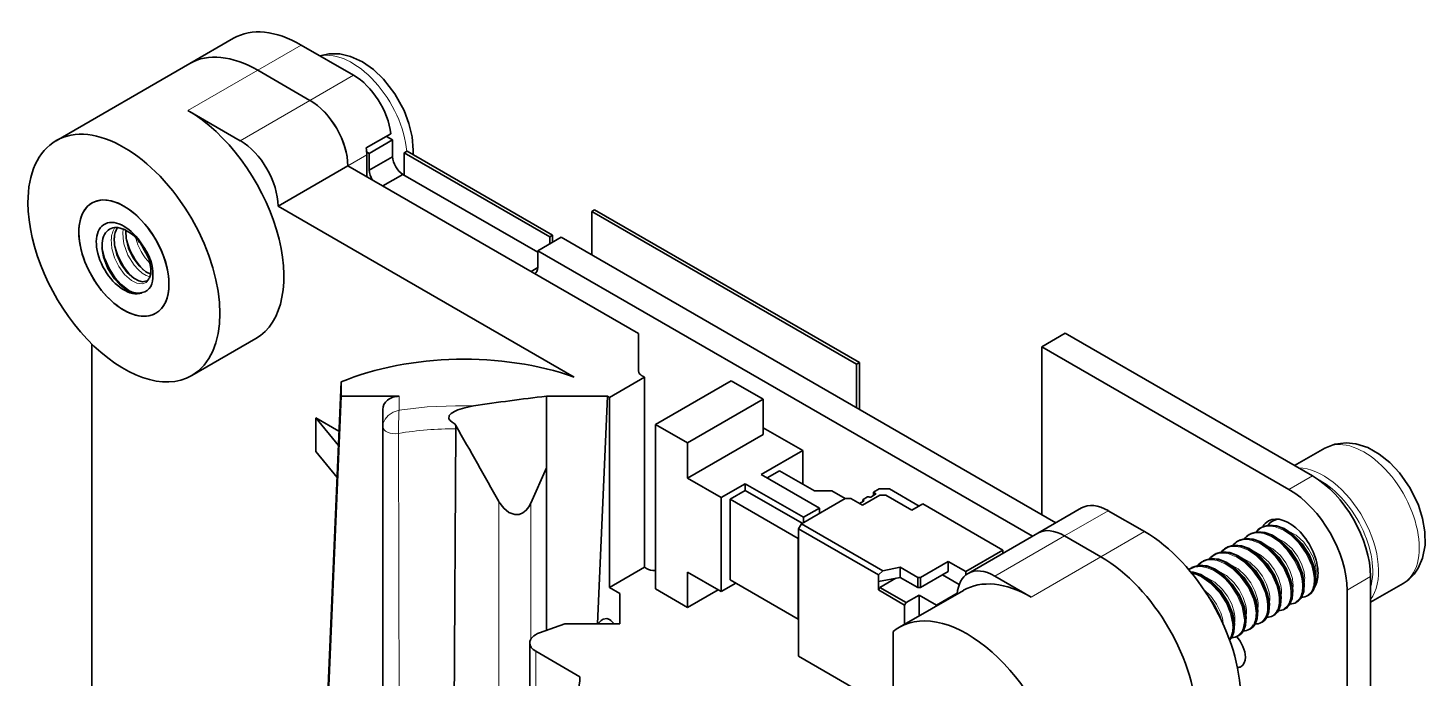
# Model space of a CAD drawing. Extents: x 386 to 1062, y 188 to 634.
# Drawn here: x 666.98 to 700.96, y 612.75 to 628.57 of the extents above; entities that cross this region are included whole.
import ezdxf

# ---------------------------------------------------------------- set-up
doc = ezdxf.new("R2010")
doc.units = 0

msp = doc.modelspace()

# ---------------------------------------------------------------- linework, layer by layer
at = {"color": 7, "lineweight": 35, "ltscale": 0.030619}
for p, q in [((670.919, 627.704), (671.979, 628.317)), ((685.79, 616.507), (686.851, 617.12))]:
    msp.add_line(p, q, dxfattribs=at)
at = {"color": 7, "lineweight": 13, "ltscale": 0.030619}
for p, q in [((672.569, 627.541), (673.629, 628.153)), ((673.841, 626.806), (674.902, 627.418)), ((692.191, 616.212), (693.251, 616.824)), ((693.075, 615.702), (694.135, 616.314))]:
    msp.add_line(p, q, dxfattribs=at)
at = {"color": 7, "lineweight": 35, "ltscale": 0.036742}
for p, q in [((674.902, 627.418), (673.629, 628.153)), ((672.569, 627.541), (673.841, 626.806)), ((673.841, 626.806), (672.569, 627.541))]:
    msp.add_line(p, q, dxfattribs=at)
at = {"color": 7, "lineweight": 35, "ltscale": 0.093897}
msp.add_line((670.919, 627.704), (667.666, 625.826), dxfattribs=at)
at = {"color": 7, "lineweight": 13, "ltscale": 0.04899}
for p, q in [((672.569, 627.541), (670.871, 626.561)), ((693.075, 615.702), (691.378, 614.722))]:
    msp.add_line(p, q, dxfattribs=at)
at = {"color": 7, "lineweight": 13, "ltscale": 0.048989}
msp.add_line((673.841, 626.806), (672.144, 625.826), dxfattribs=at)
at = {"color": 7, "lineweight": 35, "ltscale": 0.036743}
msp.add_line((672.144, 625.826), (670.871, 626.561), dxfattribs=at)
at = {"color": 7, "lineweight": 35, "ltscale": 0.017351}
msp.add_line((675.81, 625.996), (675.209, 625.649), dxfattribs=at)
at = {"color": 7, "lineweight": 35, "ltscale": 0.016432}
for p, q in [((675.85, 625.843), (675.281, 625.514)), ((675.85, 625.435), (675.281, 625.106)), ((691.636, 620.811), (692.205, 621.14))]:
    msp.add_line(p, q, dxfattribs=at)
at = {"color": 7, "lineweight": 35, "ltscale": 0.004398}
msp.add_line((675.85, 625.843), (675.698, 625.931), dxfattribs=at)
at = {"color": 7, "lineweight": 35, "ltscale": 0.010208}
for p, q in [((675.85, 625.843), (675.85, 625.435)), ((675.281, 625.514), (675.281, 625.106))]:
    msp.add_line(p, q, dxfattribs=at)
at = {"color": 7, "lineweight": 13, "ltscale": 0.013268}
msp.add_line((674.761, 625.214), (675.22, 625.479), dxfattribs=at)
at = {"color": 7, "lineweight": 35, "ltscale": 0.00181}
msp.add_line((675.281, 625.514), (675.218, 625.551), dxfattribs=at)
at = {"color": 7, "lineweight": 35, "ltscale": 0.013268}
msp.add_line((675.22, 624.949), (675.22, 625.479), dxfattribs=at)
at = {"color": 7, "lineweight": 35, "ltscale": 0.002042}
for p, q in [((676.204, 625.568), (676.133, 625.527)), ((687.2, 620.428), (687.13, 620.387)), ((687.54, 617.273), (687.54, 617.191))]:
    msp.add_line(p, q, dxfattribs=at)
at = {"color": 7, "lineweight": 35, "ltscale": 0.013544}
msp.add_line((676.133, 625.527), (676.133, 624.986), dxfattribs=at)
at = {"color": 7, "lineweight": 35, "ltscale": 0.102063}
msp.add_line((679.669, 623.486), (676.133, 625.527), dxfattribs=at)
at = {"color": 7, "lineweight": 35, "ltscale": 0.102062}
msp.add_line((676.204, 625.568), (679.739, 623.527), dxfattribs=at)
at = {"color": 7, "lineweight": 35, "ltscale": 0.04899}
for p, q in [((674.761, 625.214), (673.063, 624.234)), ((684.055, 615.142), (684.055, 617.101)), ((691.541, 616.276), (689.844, 615.297)), ((685.709, 614.186), (685.709, 616.146))]:
    msp.add_line(p, q, dxfattribs=at)
at = {"color": 7, "lineweight": 35, "ltscale": 0.204123}
msp.add_line((674.761, 625.214), (681.832, 621.131), dxfattribs=at)
at = {"color": 7, "lineweight": 35, "ltscale": 0.014102}
msp.add_line((676.098, 625.006), (675.609, 624.724), dxfattribs=at)
at = {"color": 7, "lineweight": 35, "ltscale": 0.094816}
msp.add_line((679.382, 623.11), (676.098, 625.006), dxfattribs=at)
at = {"color": 7, "lineweight": 35, "ltscale": 0.207915}
msp.add_line((680.266, 620.076), (673.063, 624.234), dxfattribs=at)
at = {"color": 7, "lineweight": 35, "ltscale": 0.002041}
msp.add_line((680.763, 624.144), (680.693, 624.103), dxfattribs=at)
at = {"color": 7, "lineweight": 35, "ltscale": 0.026404}
msp.add_line((680.693, 624.103), (680.693, 623.047), dxfattribs=at)
at = {"color": 7, "lineweight": 35, "ltscale": 0.185817}
msp.add_line((687.13, 620.387), (680.693, 624.103), dxfattribs=at)
at = {"color": 7, "lineweight": 35, "ltscale": 0.185819}
msp.add_line((680.763, 624.144), (687.2, 620.428), dxfattribs=at)
at = {"color": 7, "lineweight": 35, "ltscale": 0.000548179}
msp.add_line((669.367, 623.647), (669.365, 623.625), dxfattribs=at)
at = {"color": 7, "lineweight": 35, "ltscale": 0.016434}
msp.add_line((679.951, 623.475), (679.382, 623.146), dxfattribs=at)
at = {"color": 7, "lineweight": 35, "ltscale": 0.00204}
msp.add_line((679.739, 623.527), (679.669, 623.486), dxfattribs=at)
at = {"color": 7, "lineweight": 35, "ltscale": 0.004359}
msp.add_line((679.669, 623.312), (679.669, 623.486), dxfattribs=at)
at = {"color": 7, "lineweight": 35, "ltscale": 0.004358}
msp.add_line((679.739, 623.527), (679.739, 623.353), dxfattribs=at)
at = {"color": 7, "lineweight": 35, "ltscale": 0.347246}
for p, q in [((691.98, 616.53), (679.951, 623.475)), ((691.411, 616.202), (679.382, 623.146))]:
    msp.add_line(p, q, dxfattribs=at)
at = {"color": 7, "lineweight": 35, "ltscale": 0.00050382}
msp.add_line((669.761, 623.292), (669.751, 623.275), dxfattribs=at)
at = {"color": 7, "lineweight": 35, "ltscale": 0.010205}
for p, q in [((679.382, 623.146), (679.382, 622.738)), ((683.843, 614.856), (684.196, 615.06))]:
    msp.add_line(p, q, dxfattribs=at)
at = {"color": 7, "lineweight": 35, "ltscale": 0.004813}
msp.add_line((679.382, 622.738), (679.215, 622.642), dxfattribs=at)
at = {"color": 7, "lineweight": 35, "ltscale": 0.022702}
msp.add_line((681.832, 620.223), (681.832, 621.131), dxfattribs=at)
at = {"color": 7, "lineweight": 35, "ltscale": 0.173506}
msp.add_line((692.205, 621.14), (698.216, 617.67), dxfattribs=at)
at = {"color": 7, "lineweight": 35, "ltscale": 0.455643}
msp.add_line((668.538, 620.877), (668.538, 602.652), dxfattribs=at)
at = {"color": 7, "lineweight": 35, "ltscale": 0.044908}
msp.add_line((672.521, 621.009), (670.966, 620.111), dxfattribs=at)
at = {"color": 7, "lineweight": 35, "ltscale": 0.173505}
msp.add_line((691.636, 620.811), (697.646, 617.341), dxfattribs=at)
at = {"color": 7, "lineweight": 35, "ltscale": 0.102061}
msp.add_line((691.636, 616.729), (691.636, 620.811), dxfattribs=at)
at = {"color": 7, "lineweight": 35, "ltscale": 0.026402}
msp.add_line((687.13, 619.331), (687.13, 620.387), dxfattribs=at)
at = {"color": 7, "lineweight": 35, "ltscale": 0.028444}
msp.add_line((687.2, 620.428), (687.2, 619.29), dxfattribs=at)
at = {"color": 7, "lineweight": 35, "ltscale": 0.024494}
for p, q in [((681.973, 620.07), (681.125, 619.58)), ((681.973, 615.446), (681.125, 614.956))]:
    msp.add_line(p, q, dxfattribs=at)
at = {"color": 7, "lineweight": 35, "ltscale": 0.001546}
for p, q in [((681.973, 620.07), (681.919, 620.101)), ((682.027, 615.415), (681.973, 615.446))]:
    msp.add_line(p, q, dxfattribs=at)
at = {"color": 7, "lineweight": 35, "ltscale": 0.115596}
for p, q in [((681.973, 620.07), (681.973, 615.446)), ((681.125, 619.58), (681.125, 614.956))]:
    msp.add_line(p, q, dxfattribs=at)
at = {"color": 7, "lineweight": 35, "ltscale": 0.328545}
msp.add_line((674.04, 606.825), (674.596, 619.955), dxfattribs=at)
at = {"color": 7, "lineweight": 35, "ltscale": 0.008708}
msp.add_line((674.596, 619.607), (674.596, 619.955), dxfattribs=at)
at = {"color": 7, "lineweight": 35, "ltscale": 0.053072}
for p, q in [((682.244, 618.922), (684.083, 619.983)), ((683.022, 618.473), (684.861, 619.534))]:
    msp.add_line(p, q, dxfattribs=at)
at = {"color": 7, "lineweight": 35, "ltscale": 0.022452}
msp.add_line((684.861, 619.534), (684.083, 619.983), dxfattribs=at)
at = {"color": 7, "lineweight": 35, "ltscale": 0.32862}
msp.add_line((674.596, 619.607), (674.04, 606.474), dxfattribs=at)
at = {"color": 7, "lineweight": 35, "ltscale": 0.025316}
msp.add_line((675.609, 619.607), (674.596, 619.607), dxfattribs=at)
at = {"color": 7, "lineweight": 35, "ltscale": 0.010007}
msp.add_line((676.009, 619.607), (675.609, 619.607), dxfattribs=at)
at = {"color": 7, "lineweight": 13, "ltscale": 0.00834}
msp.add_line((676.009, 619.273), (676.009, 619.607), dxfattribs=at)
at = {"color": 7, "lineweight": 35, "ltscale": 0.024815}
msp.add_line((680.582, 619.607), (679.589, 619.607), dxfattribs=at)
at = {"color": 7, "lineweight": 35, "ltscale": 0.043495}
msp.add_line((679.589, 617.867), (679.589, 619.607), dxfattribs=at)
at = {"color": 7, "lineweight": 35, "ltscale": 0.012407}
msp.add_line((681.078, 619.607), (680.582, 619.607), dxfattribs=at)
at = {"color": 7, "lineweight": 35, "ltscale": 0.138575}
msp.add_line((680.829, 614.07), (681.078, 619.607), dxfattribs=at)
at = {"color": 7, "lineweight": 35, "ltscale": 0.001346}
msp.add_line((681.125, 619.58), (681.078, 619.607), dxfattribs=at)
at = {"color": 7, "lineweight": 35, "ltscale": 0.021434}
for p, q in [((684.861, 618.677), (684.861, 619.534)), ((683.022, 615.329), (683.022, 614.472))]:
    msp.add_line(p, q, dxfattribs=at)
at = {"color": 7, "lineweight": 35, "ltscale": 0.020412}
for p, q in [((673.982, 619.08), (673.982, 618.263)), ((685.822, 617.469), (685.822, 618.285))]:
    msp.add_line(p, q, dxfattribs=at)
at = {"color": 7, "lineweight": 35, "ltscale": 0.016264}
msp.add_line((674.545, 618.755), (673.982, 619.08), dxfattribs=at)
at = {"color": 7, "lineweight": 35, "ltscale": 0.021662}
msp.add_line((673.982, 619.08), (674.531, 618.409), dxfattribs=at)
at = {"color": 7, "lineweight": 35, "ltscale": 0.010449}
msp.add_line((675.609, 618.87), (675.609, 619.288), dxfattribs=at)
at = {"color": 7, "lineweight": 35, "ltscale": 0.267984}
msp.add_line((675.619, 608.151), (675.609, 618.87), dxfattribs=at)
at = {"color": 7, "lineweight": 13, "ltscale": 0.26854}
msp.add_line((676.021, 607.962), (675.994, 618.704), dxfattribs=at)
at = {"color": 7, "lineweight": 35, "ltscale": 0.276479}
msp.add_line((677.389, 618.819), (677.314, 607.76), dxfattribs=at)
at = {"color": 7, "lineweight": 35, "ltscale": 0.001012}
msp.add_line((677.39, 618.896), (677.37, 618.932), dxfattribs=at)
at = {"color": 7, "lineweight": 35, "ltscale": 0.100021}
msp.add_line((682.244, 618.922), (682.244, 614.921), dxfattribs=at)
at = {"color": 7, "lineweight": 35, "ltscale": 0.022454}
for p, q in [((683.022, 618.473), (682.244, 618.922)), ((683.022, 614.472), (682.244, 614.921))]:
    msp.add_line(p, q, dxfattribs=at)
at = {"color": 7, "lineweight": 35, "ltscale": 0.053071}
msp.add_line((683.022, 617.616), (684.861, 618.677), dxfattribs=at)
at = {"color": 7, "lineweight": 35, "ltscale": 0.027761}
msp.add_line((684.861, 618.84), (685.822, 618.285), dxfattribs=at)
at = {"color": 7, "lineweight": 35, "ltscale": 0.021432}
msp.add_line((683.022, 618.473), (683.022, 617.616), dxfattribs=at)
at = {"color": 7, "lineweight": 35, "ltscale": 0.021302}
msp.add_line((697.783, 617.92), (698.521, 618.346), dxfattribs=at)
at = {"color": 7, "lineweight": 35, "ltscale": 0.020363}
msp.add_line((673.982, 618.263), (674.498, 617.633), dxfattribs=at)
at = {"color": 7, "lineweight": 35, "ltscale": 0.029087}
msp.add_line((684.815, 617.703), (685.822, 618.285), dxfattribs=at)
at = {"color": 7, "lineweight": 35, "ltscale": 0.023505}
msp.add_line((679.213, 617.005), (679.589, 617.867), dxfattribs=at)
at = {"color": 7, "lineweight": 35, "ltscale": 0.098889}
msp.add_line((679.589, 617.867), (679.589, 613.912), dxfattribs=at)
at = {"color": 7, "lineweight": 35, "ltscale": 0.040826}
msp.add_line((684.815, 617.703), (686.229, 616.887), dxfattribs=at)
at = {"color": 7, "lineweight": 35, "ltscale": 0.008676}
msp.add_line((685.257, 617.795), (684.956, 617.622), dxfattribs=at)
at = {"color": 7, "lineweight": 35, "ltscale": 0.024495}
msp.add_line((685.257, 617.795), (686.105, 617.305), dxfattribs=at)
at = {"color": 7, "lineweight": 13, "ltscale": 0.016434}
msp.add_line((697.646, 617.341), (698.216, 617.67), dxfattribs=at)
at = {"color": 7, "lineweight": 35, "ltscale": 0.023679}
for p, q in [((683.022, 617.616), (683.843, 617.142)), ((683.022, 615.329), (683.843, 614.856))]:
    msp.add_line(p, q, dxfattribs=at)
at = {"color": 7, "lineweight": 35, "ltscale": 0.01684}
msp.add_line((683.843, 617.142), (684.426, 617.479), dxfattribs=at)
at = {"color": 7, "lineweight": 35, "ltscale": 0.010718}
msp.add_line((684.426, 617.316), (684.055, 617.101), dxfattribs=at)
at = {"color": 7, "lineweight": 35, "ltscale": 0.040824}
msp.add_line((684.426, 617.479), (685.84, 616.662), dxfattribs=at)
at = {"color": 7, "lineweight": 35, "ltscale": 0.004082}
msp.add_line((684.426, 617.479), (684.426, 617.316), dxfattribs=at)
at = {"color": 7, "lineweight": 35, "ltscale": 0.039896}
msp.add_line((684.426, 617.316), (685.808, 616.518), dxfattribs=at)
at = {"color": 7, "lineweight": 35, "ltscale": 0.010608}
msp.add_line((686.105, 617.305), (686.53, 617.305), dxfattribs=at)
at = {"color": 7, "lineweight": 35, "ltscale": 0.009277}
msp.add_line((686.53, 617.305), (686.851, 617.12), dxfattribs=at)
at = {"color": 7, "lineweight": 35, "ltscale": 0.004083}
for p, q in [((687.682, 617.354), (687.54, 617.273)), ((687.664, 615.099), (687.664, 615.262))]:
    msp.add_line(p, q, dxfattribs=at)
at = {"color": 7, "lineweight": 35, "ltscale": 0.006186}
msp.add_line((687.682, 617.354), (687.929, 617.354), dxfattribs=at)
at = {"color": 7, "lineweight": 35, "ltscale": 0.020923}
msp.add_line((688.654, 616.936), (687.929, 617.354), dxfattribs=at)
at = {"color": 7, "lineweight": 13, "ltscale": 0.248254}
msp.add_line((678.433, 617.043), (678.433, 607.113), dxfattribs=at)
at = {"color": 7, "lineweight": 13, "ltscale": 0.08253}
msp.add_line((679.213, 617.005), (679.213, 613.704), dxfattribs=at)
at = {"color": 7, "lineweight": 35, "ltscale": 0.057155}
for p, q in [((683.843, 617.142), (683.843, 614.856)), ((685.79, 616.507), (687.77, 615.364))]:
    msp.add_line(p, q, dxfattribs=at)
at = {"color": 7, "lineweight": 35, "ltscale": 0.047766}
for p, q in [((684.055, 617.101), (685.709, 616.146)), ((684.055, 615.142), (685.709, 614.186))]:
    msp.add_line(p, q, dxfattribs=at)
at = {"color": 7, "lineweight": 35, "ltscale": 0.003535}
for p, q in [((686.992, 617.12), (686.851, 617.12)), ((687.841, 617.201), (687.699, 617.201)), ((685.719, 616.385), (685.79, 616.507))]:
    msp.add_line(p, q, dxfattribs=at)
at = {"color": 7, "lineweight": 35, "ltscale": 0.008164}
msp.add_line((687.275, 616.956), (686.992, 617.12), dxfattribs=at)
at = {"color": 7, "lineweight": 35, "ltscale": 0.002807}
msp.add_line((687.204, 616.997), (687.302, 617.053), dxfattribs=at)
at = {"color": 7, "lineweight": 35, "ltscale": 0.012247}
for p, q in [((687.699, 617.201), (687.275, 616.956)), ((688.619, 615.201), (688.194, 615.446)), ((688.194, 615.201), (688.619, 614.956)), ((689.078, 614.527), (688.654, 614.772))]:
    msp.add_line(p, q, dxfattribs=at)
at = {"color": 7, "lineweight": 35, "ltscale": 0.001076}
msp.add_line((687.287, 617.088), (687.287, 617.045), dxfattribs=at)
at = {"color": 7, "lineweight": 35, "ltscale": 0.003061}
msp.add_line((687.295, 617.098), (687.401, 617.16), dxfattribs=at)
at = {"color": 7, "lineweight": 35, "ltscale": 0.000203085}
msp.add_line((687.295, 617.078), (687.302, 617.074), dxfattribs=at)
at = {"color": 7, "lineweight": 13, "ltscale": 0.000715637}
msp.add_line((687.295, 617.078), (687.295, 617.049), dxfattribs=at)
at = {"color": 7, "lineweight": 13, "ltscale": 0.000509644}
msp.add_line((687.302, 617.074), (687.302, 617.053), dxfattribs=at)
at = {"color": 7, "lineweight": 35, "ltscale": 0.000203646}
msp.add_line((687.436, 617.16), (687.443, 617.156), dxfattribs=at)
at = {"color": 7, "lineweight": 35, "ltscale": 0.003316}
msp.add_line((687.478, 617.156), (687.593, 617.222), dxfattribs=at)
at = {"color": 7, "lineweight": 35, "ltscale": 0.001531}
msp.add_line((687.54, 617.273), (687.593, 617.242), dxfattribs=at)
at = {"color": 7, "lineweight": 13, "ltscale": 0.000511169}
msp.add_line((687.593, 617.242), (687.593, 617.222), dxfattribs=at)
at = {"color": 7, "lineweight": 35, "ltscale": 0.018372}
for p, q in [((688.477, 616.834), (687.841, 617.201)), ((687.699, 614.956), (688.336, 614.589)), ((688.3, 614.527), (687.664, 614.895))]:
    msp.add_line(p, q, dxfattribs=at)
at = {"color": 7, "lineweight": 35, "ltscale": 0.007756}
msp.add_line((688.746, 616.989), (688.477, 616.834), dxfattribs=at)
at = {"color": 7, "lineweight": 35, "ltscale": 0.056135}
for p, q in [((688.746, 616.989), (690.69, 615.866)), ((687.664, 615.262), (685.719, 616.385)), ((685.719, 613.282), (687.664, 612.16))]:
    msp.add_line(p, q, dxfattribs=at)
at = {"color": 7, "lineweight": 35, "ltscale": 0.011226}
msp.add_line((686.229, 616.887), (685.84, 616.662), dxfattribs=at)
at = {"color": 7, "lineweight": 35, "ltscale": 0.003154}
msp.add_line((685.84, 616.662), (685.84, 616.536), dxfattribs=at)
at = {"color": 7, "lineweight": 35, "ltscale": 0.003152}
msp.add_line((686.229, 616.761), (686.229, 616.887), dxfattribs=at)
at = {"color": 7, "lineweight": 35, "ltscale": 0.030617}
msp.add_line((691.541, 616.276), (692.601, 616.889), dxfattribs=at)
at = {"color": 7, "lineweight": 35, "ltscale": 0.025516}
msp.add_line((693.251, 616.824), (694.135, 616.314), dxfattribs=at)
at = {"color": 7, "lineweight": 35, "ltscale": 0.077568}
msp.add_line((685.719, 613.282), (685.719, 616.385), dxfattribs=at)
at = {"color": 7, "lineweight": 35, "ltscale": 0.000547538}
for p, q in [((696.963, 616.407), (696.982, 616.418)), ((696.398, 616.081), (696.417, 616.092)), ((695.832, 615.754), (695.851, 615.765)), ((695.266, 615.427), (695.285, 615.438)), ((698.105, 614.757), (698.124, 614.768)), ((697.539, 614.43), (697.558, 614.441)), ((696.408, 613.777), (696.427, 613.788))]:
    msp.add_line(p, q, dxfattribs=at)
at = {"color": 7, "lineweight": 35, "ltscale": 0.0005483}
for p, q in [((697.246, 616.57), (697.265, 616.581)), ((696.681, 616.244), (696.7, 616.255)), ((695.549, 615.591), (695.568, 615.602)), ((697.822, 614.594), (697.841, 614.604)), ((696.691, 613.94), (696.71, 613.951))]:
    msp.add_line(p, q, dxfattribs=at)
at = {"color": 7, "lineweight": 35, "ltscale": 0.000294688}
for p, q in [((685.719, 616.152), (685.709, 616.146)), ((685.719, 614.192), (685.709, 614.186))]:
    msp.add_line(p, q, dxfattribs=at)
at = {"color": 7, "lineweight": 13, "ltscale": 0.048988}
msp.add_line((692.191, 616.212), (690.494, 615.232), dxfattribs=at)
at = {"color": 7, "lineweight": 35, "ltscale": 0.025515}
for p, q in [((693.075, 615.702), (692.191, 616.212)), ((692.191, 616.212), (693.075, 615.702)), ((691.378, 614.722), (690.494, 615.232))]:
    msp.add_line(p, q, dxfattribs=at)
at = {"color": 7, "lineweight": 35, "ltscale": 0.00054698}
for p, q in [((696.115, 615.917), (696.134, 615.928)), ((697.256, 614.267), (697.275, 614.278))]:
    msp.add_line(p, q, dxfattribs=at)
at = {"color": 7, "lineweight": 35, "ltscale": 0.019392}
for p, q in [((689.361, 615.589), (688.689, 615.201)), ((688.689, 614.956), (689.361, 615.344))]:
    msp.add_line(p, q, dxfattribs=at)
at = {"color": 7, "lineweight": 35, "ltscale": 0.012249}
msp.add_line((689.785, 615.344), (689.361, 615.589), dxfattribs=at)
at = {"color": 7, "lineweight": 35, "ltscale": 0.006125}
msp.add_line((689.361, 615.344), (689.361, 615.589), dxfattribs=at)
at = {"color": 7, "lineweight": 35, "ltscale": 0.026128}
msp.add_line((690.69, 615.866), (689.785, 615.344), dxfattribs=at)
at = {"color": 7, "lineweight": 35, "ltscale": 0.002023}
msp.add_line((690.69, 615.786), (690.69, 615.866), dxfattribs=at)
at = {"color": 7, "lineweight": 35, "ltscale": 0.00368}
msp.add_line((687.77, 615.364), (687.664, 615.262), dxfattribs=at)
at = {"color": 7, "lineweight": 35, "ltscale": 0.010801}
msp.add_line((687.77, 615.364), (688.194, 615.446), dxfattribs=at)
at = {"color": 7, "lineweight": 35, "ltscale": 0.006123}
for p, q in [((688.194, 615.201), (688.194, 615.446)), ((688.619, 614.956), (688.619, 615.201)), ((688.689, 614.956), (688.689, 615.201))]:
    msp.add_line(p, q, dxfattribs=at)
at = {"color": 7, "lineweight": 35, "ltscale": 0.011777}
msp.add_line((689.628, 615.027), (689.22, 615.262), dxfattribs=at)
at = {"color": 7, "lineweight": 35, "ltscale": 0.002188}
msp.add_line((689.785, 615.256), (689.785, 615.344), dxfattribs=at)
at = {"color": 7, "lineweight": 35, "ltscale": 0.007194}
msp.add_line((681.125, 614.956), (681.374, 614.812), dxfattribs=at)
at = {"color": 7, "lineweight": 35, "ltscale": 0.013502}
msp.add_line((688.194, 615.201), (687.664, 615.099), dxfattribs=at)
at = {"color": 7, "lineweight": 35, "ltscale": 0.005103}
msp.add_line((687.664, 614.895), (687.664, 615.099), dxfattribs=at)
at = {"color": 7, "lineweight": 35, "ltscale": 0.001767}
for p, q in [((687.664, 614.895), (687.699, 614.956)), ((688.689, 615.201), (688.619, 615.201)), ((688.619, 614.956), (688.689, 614.956)), ((688.336, 614.589), (688.3, 614.527))]:
    msp.add_line(p, q, dxfattribs=at)
at = {"color": 7, "lineweight": 35, "ltscale": 0.011227}
msp.add_line((688.088, 615.181), (687.699, 614.956), dxfattribs=at)
at = {"color": 7, "lineweight": 13, "ltscale": 0.016432}
msp.add_line((699.061, 614.892), (699.63, 615.22), dxfattribs=at)
at = {"color": 7, "lineweight": 35}
for p, q in [((699.63, 615.22), (699.63, 591.542)), ((699.061, 614.892), (699.061, 591.213))]:
    msp.add_line(p, q, dxfattribs=at)
at = {"color": 7, "lineweight": 35, "ltscale": 0.022835}
msp.add_line((699.63, 614.598), (700.421, 615.055), dxfattribs=at)
at = {"color": 7, "lineweight": 35, "ltscale": 0.001482}
msp.add_line((681.374, 614.753), (681.374, 614.812), dxfattribs=at)
at = {"color": 7, "lineweight": 35, "ltscale": 0.017084}
msp.add_line((681.374, 614.753), (681.374, 614.07), dxfattribs=at)
at = {"color": 7, "lineweight": 35, "ltscale": 0.021433}
msp.add_line((683.022, 614.472), (683.765, 614.901), dxfattribs=at)
at = {"color": 7, "lineweight": 35, "ltscale": 0.04491}
msp.add_line((689.728, 614.885), (688.172, 613.987), dxfattribs=at)
at = {"color": 7, "lineweight": 35, "ltscale": 0.009185}
msp.add_line((688.654, 614.772), (688.336, 614.589), dxfattribs=at)
at = {"color": 7, "lineweight": 35, "ltscale": 0.012669}
msp.add_line((688.654, 614.772), (688.654, 614.266), dxfattribs=at)
at = {"color": 7, "lineweight": 35, "ltscale": 0.014491}
msp.add_line((689.58, 614.817), (689.078, 614.527), dxfattribs=at)
at = {"color": 7, "lineweight": 35, "ltscale": 0.011649}
msp.add_line((688.3, 614.061), (688.3, 614.527), dxfattribs=at)
at = {"color": 7, "lineweight": 35, "ltscale": 0.000422668}
msp.add_line((689.078, 614.527), (689.078, 614.51), dxfattribs=at)
at = {"color": 7, "lineweight": 35, "ltscale": 0.016259}
msp.add_line((680.036, 614.07), (679.423, 613.853), dxfattribs=at)
at = {"color": 7, "lineweight": 35, "ltscale": 0.033449}
msp.add_line((681.374, 614.07), (680.036, 614.07), dxfattribs=at)
at = {"color": 7, "lineweight": 13, "ltscale": 0.000687704}
msp.add_line((696.047, 614.084), (696.049, 614.056), dxfattribs=at)
at = {"color": 7, "lineweight": 35, "ltscale": 0.000546216}
msp.add_line((696.974, 614.104), (696.992, 614.115), dxfattribs=at)
at = {"color": 7, "lineweight": 35, "ltscale": 0.171313}
msp.add_line((679.184, 613.607), (679.184, 606.754), dxfattribs=at)
at = {"color": 7, "lineweight": 35, "ltscale": 0.083582}
msp.add_line((688.019, 613.803), (688.019, 610.46), dxfattribs=at)
at = {"color": 7, "lineweight": 13, "ltscale": 0.000823556}
msp.add_line((696.196, 613.695), (696.214, 613.722), dxfattribs=at)
at = {"color": 7, "lineweight": 35, "ltscale": 0.030979}
msp.add_line((679.33, 613.403), (680.404, 612.783), dxfattribs=at)
at = {"color": 7, "lineweight": 13, "ltscale": 0.170178}
msp.add_line((679.33, 613.403), (679.33, 606.595), dxfattribs=at)
at = {"color": 7, "lineweight": 35}
for points in [[(674.08, 627.892), (674.305, 627.942), (674.565, 627.938), (674.823, 627.877), (675.115, 627.743), (675.382, 627.556), (675.625, 627.326), (675.906, 626.966), (676.127, 626.563), (676.247, 626.243), (676.324, 625.918), (676.35, 625.593), (676.347, 625.486)], [(669.87, 622.417), (669.772, 622.395), (669.676, 622.415), (669.558, 622.477), (669.397, 622.621), (669.253, 622.821), (669.145, 623.054), (669.087, 623.294), (669.082, 623.462)], [(669.502, 623.557), (669.333, 623.664), (669.166, 623.711), (669.13, 623.712)], [(669.967, 622.575), (669.849, 622.635), (669.685, 622.778), (669.539, 622.979), (669.429, 623.213), (669.371, 623.456), (669.365, 623.625)], [(668.783, 623.217), (668.848, 622.964), (668.957, 622.719), (669.096, 622.501), (669.248, 622.329), (669.404, 622.203)], [(669.639, 622.116), (669.517, 622.14), (669.414, 622.185), (669.317, 622.246), (669.207, 622.338), (669.087, 622.468), (668.927, 622.717), (668.817, 623.003), (668.786, 623.18), (668.785, 623.335)], [(669.974, 622.717), (669.927, 622.937), (669.82, 623.169), (669.749, 623.277)], [(669.974, 622.717), (669.969, 622.583), (669.935, 622.485), (669.87, 622.417)], [(677.37, 618.932), (677.294, 618.978), (677.247, 619.02), (677.221, 619.059), (677.229, 619.139), (677.276, 619.189), (677.356, 619.239), (677.438, 619.276), (677.607, 619.329), (677.819, 619.371)], [(698.521, 618.346), (698.764, 618.445), (699.04, 618.478), (699.273, 618.452), (699.561, 618.358), (699.842, 618.2), (700.099, 617.994), (700.331, 617.748), (700.594, 617.372), (700.794, 616.959), (700.896, 616.636), (700.952, 616.31), (700.955, 615.987), (700.895, 615.671), (700.787, 615.424), (700.759, 615.378)], [(679.213, 617.005), (679.165, 616.914), (679.1, 616.834), (679.019, 616.771), (678.924, 616.734), (678.82, 616.73), (678.674, 616.782), (678.552, 616.881), (678.433, 617.043)], [(698.019, 615.05), (697.976, 615.292), (697.86, 615.581), (697.682, 615.855), (697.46, 616.083), (697.246, 616.226), (697.06, 616.296), (696.877, 616.31), (696.725, 616.269), (696.7, 616.255)], [(698.301, 615.213), (698.259, 615.455), (698.143, 615.744), (697.965, 616.018), (697.743, 616.247), (697.529, 616.39), (697.343, 616.459), (697.16, 616.473), (697.008, 616.432), (696.982, 616.418)], [(697.453, 614.723), (697.411, 614.965), (697.294, 615.255), (697.117, 615.528), (696.895, 615.757), (696.68, 615.9), (696.495, 615.969), (696.311, 615.984), (696.16, 615.942), (696.134, 615.928)], [(697.736, 614.887), (697.693, 615.128), (697.577, 615.418), (697.4, 615.692), (697.177, 615.92), (696.963, 616.063), (696.777, 616.132), (696.594, 616.147), (696.442, 616.105), (696.417, 616.092)], [(696.887, 614.397), (696.845, 614.639), (696.729, 614.928), (696.551, 615.202), (696.329, 615.43), (696.115, 615.573), (695.929, 615.643), (695.746, 615.657), (695.594, 615.615), (695.568, 615.602)], [(697.17, 614.56), (697.128, 614.802), (697.012, 615.091), (696.834, 615.365), (696.612, 615.594), (696.398, 615.736), (696.212, 615.806), (696.029, 615.82), (695.877, 615.779), (695.851, 615.765)], [(696.322, 614.07), (696.279, 614.314), (696.16, 614.607), (695.98, 614.882), (695.754, 615.111), (695.504, 615.268), (695.32, 615.325), (695.26, 615.331)], [(696.604, 614.233), (696.562, 614.475), (696.446, 614.765), (696.268, 615.038), (696.046, 615.267), (695.832, 615.41), (695.646, 615.479), (695.463, 615.494), (695.311, 615.452), (695.285, 615.438)], [(698.019, 615.05), (698.005, 614.854), (697.953, 614.718)], [(698.301, 615.213), (698.288, 615.017), (698.236, 614.881)], [(697.453, 614.723), (697.44, 614.527), (697.388, 614.392)], [(697.736, 614.887), (697.722, 614.69), (697.671, 614.555)], [(696.604, 614.233), (696.591, 614.037), (696.539, 613.902)], [(696.887, 614.397), (696.874, 614.201), (696.822, 614.065)], [(697.17, 614.56), (697.157, 614.364), (697.105, 614.228)], [(681.125, 614.173), (681.058, 614.197), (680.967, 614.182), (680.919, 614.152), (680.841, 614.07)], [(696.322, 614.07), (696.308, 613.874), (696.256, 613.738)]]:
    msp.add_lwpolyline(points, dxfattribs=at)
at = {"color": 7, "lineweight": 13}
for points in [[(669.009, 623.431), (669.023, 623.205), (669.087, 622.976), (669.193, 622.761), (669.334, 622.571), (669.499, 622.426), (669.633, 622.36), (669.761, 622.344), (669.855, 622.375), (669.926, 622.447), (669.969, 622.564), (669.976, 622.71)], [(669.292, 623.595), (669.294, 623.458), (669.316, 623.318), (669.411, 623.044), (669.565, 622.796), (669.659, 622.691), (669.76, 622.605), (669.855, 622.548), (669.949, 622.514)], [(669.976, 622.71), (669.956, 622.836), (669.917, 622.966), (669.79, 623.218), (669.751, 623.275)], [(677.819, 619.371), (677.376, 619.378), (676.687, 619.351), (676.009, 619.273)], [(676.009, 619.273), (675.866, 619.224), (675.74, 619.137), (675.667, 619.05), (675.621, 618.951), (675.609, 618.87)], [(697.974, 615.028), (697.956, 615.172), (697.916, 615.32), (697.784, 615.615), (697.594, 615.883), (697.421, 616.054), (697.23, 616.186), (697.031, 616.265), (696.918, 616.282), (696.811, 616.277), (696.723, 616.252), (696.643, 616.209), (696.571, 616.144)], [(697.994, 615.032), (697.943, 615.302), (697.829, 615.576), (697.663, 615.831), (697.456, 616.05), (697.221, 616.212), (697.099, 616.264), (696.977, 616.294), (696.82, 616.293), (696.681, 616.244)], [(698.013, 615.041), (697.962, 615.311), (697.849, 615.585), (697.683, 615.841), (697.476, 616.06), (697.241, 616.223), (697.118, 616.275), (696.996, 616.305), (696.839, 616.304), (696.7, 616.255)], [(698.257, 615.191), (698.238, 615.335), (698.199, 615.483), (698.067, 615.778), (697.877, 616.047), (697.704, 616.218), (697.512, 616.349), (697.314, 616.428), (697.201, 616.446), (697.094, 616.44), (697.006, 616.416), (696.926, 616.372), (696.854, 616.307)], [(698.277, 615.195), (698.226, 615.465), (698.112, 615.739), (697.946, 615.994), (697.739, 616.213), (697.504, 616.375), (697.381, 616.428), (697.26, 616.457), (697.103, 616.456), (696.963, 616.407)], [(698.296, 615.204), (698.245, 615.474), (698.131, 615.748), (697.966, 616.004), (697.759, 616.224), (697.523, 616.386), (697.401, 616.439), (697.279, 616.468), (697.122, 616.467), (696.982, 616.418)], [(697.62, 616.337), (697.823, 616.224), (698.004, 616.057), (698.133, 615.883), (698.233, 615.692), (698.295, 615.497), (698.31, 615.39)], [(697.409, 614.701), (697.39, 614.845), (697.351, 614.994), (697.219, 615.288), (697.029, 615.557), (696.855, 615.728), (696.664, 615.859), (696.465, 615.939), (696.353, 615.956), (696.246, 615.95), (696.157, 615.926), (696.078, 615.883), (696.005, 615.817)], [(697.428, 614.705), (697.377, 614.975), (697.263, 615.249), (697.098, 615.504), (696.891, 615.724), (696.655, 615.886), (696.533, 615.938), (696.411, 615.967), (696.254, 615.967), (696.115, 615.917)], [(697.447, 614.714), (697.397, 614.984), (697.283, 615.258), (697.117, 615.514), (696.91, 615.734), (696.675, 615.896), (696.552, 615.949), (696.43, 615.978), (696.273, 615.978), (696.134, 615.928)], [(697.692, 614.865), (697.673, 615.008), (697.633, 615.157), (697.502, 615.451), (697.311, 615.72), (697.138, 615.891), (696.947, 616.023), (696.748, 616.102), (696.636, 616.119), (696.529, 616.114), (696.44, 616.089), (696.361, 616.046), (696.288, 615.981)], [(697.711, 614.868), (697.66, 615.138), (697.546, 615.412), (697.38, 615.668), (697.174, 615.887), (696.938, 616.049), (696.816, 616.101), (696.694, 616.13), (696.537, 616.13), (696.398, 616.081)], [(697.73, 614.878), (697.68, 615.148), (697.566, 615.422), (697.4, 615.677), (697.193, 615.897), (696.958, 616.06), (696.835, 616.112), (696.713, 616.141), (696.556, 616.141), (696.417, 616.092)], [(697.055, 616.01), (697.257, 615.898), (697.438, 615.73), (697.568, 615.556), (697.667, 615.366), (697.729, 615.17), (697.744, 615.064)], [(697.337, 616.174), (697.54, 616.061), (697.721, 615.893), (697.851, 615.72), (697.95, 615.529), (698.012, 615.333), (698.027, 615.227)], [(696.843, 614.375), (696.824, 614.518), (696.785, 614.667), (696.653, 614.962), (696.463, 615.23), (696.289, 615.401), (696.098, 615.533), (695.899, 615.612), (695.787, 615.629), (695.68, 615.624), (695.592, 615.599), (695.512, 615.556), (695.44, 615.491)], [(696.862, 614.379), (696.812, 614.648), (696.697, 614.922), (696.532, 615.178), (696.325, 615.397), (696.09, 615.559), (695.967, 615.611), (695.845, 615.641), (695.688, 615.64), (695.549, 615.591)], [(696.881, 614.388), (696.831, 614.658), (696.717, 614.932), (696.552, 615.188), (696.345, 615.407), (696.109, 615.57), (695.987, 615.622), (695.865, 615.651), (695.708, 615.651), (695.568, 615.602)], [(697.126, 614.538), (697.107, 614.682), (697.068, 614.83), (696.936, 615.125), (696.746, 615.394), (696.572, 615.565), (696.381, 615.696), (696.182, 615.775), (696.07, 615.793), (695.963, 615.787), (695.874, 615.762), (695.795, 615.719), (695.723, 615.654)], [(697.145, 614.542), (697.094, 614.812), (696.98, 615.086), (696.815, 615.341), (696.608, 615.56), (696.373, 615.722), (696.25, 615.775), (696.128, 615.804), (695.971, 615.803), (695.832, 615.754)], [(697.164, 614.551), (697.114, 614.821), (697, 615.095), (696.835, 615.351), (696.628, 615.57), (696.392, 615.733), (696.269, 615.785), (696.148, 615.815), (695.99, 615.814), (695.851, 615.765)], [(696.489, 615.684), (696.692, 615.571), (696.872, 615.404), (697.002, 615.23), (697.101, 615.039), (697.163, 614.843), (697.178, 614.737)], [(696.772, 615.847), (696.974, 615.734), (697.155, 615.567), (697.285, 615.393), (697.384, 615.203), (697.446, 615.007), (697.461, 614.9)], [(696.56, 614.211), (696.507, 614.488), (696.387, 614.769), (696.213, 615.028), (696.091, 615.162), (695.957, 615.277), (695.823, 615.365), (695.685, 615.428), (695.514, 615.465), (695.354, 615.451), (695.216, 615.383)], [(696.316, 614.061), (696.262, 614.341), (696.142, 614.624), (695.966, 614.886), (695.794, 615.067), (695.602, 615.21), (695.4, 615.302), (695.262, 615.329)], [(696.579, 614.215), (696.529, 614.485), (696.415, 614.759), (696.249, 615.014), (696.042, 615.234), (695.807, 615.396), (695.684, 615.448), (695.563, 615.477), (695.406, 615.477), (695.266, 615.427)], [(696.297, 614.052), (696.245, 614.325), (696.129, 614.601), (695.96, 614.859), (695.794, 615.039), (695.607, 615.184), (695.41, 615.282), (695.273, 615.315)], [(696.599, 614.224), (696.548, 614.495), (696.434, 614.769), (696.269, 615.024), (696.062, 615.244), (695.826, 615.406), (695.704, 615.459), (695.582, 615.488), (695.425, 615.488), (695.285, 615.438)], [(696.277, 614.048), (696.228, 614.313), (696.117, 614.581), (695.955, 614.833), (695.755, 615.047), (695.528, 615.209), (695.409, 615.262), (695.29, 615.295)], [(695.923, 615.357), (696.126, 615.244), (696.307, 615.077), (696.436, 614.903), (696.536, 614.713), (696.597, 614.517), (696.613, 614.41)], [(696.206, 615.52), (696.409, 615.408), (696.59, 615.24), (696.719, 615.066), (696.818, 614.876), (696.88, 614.68), (696.896, 614.574)], [(695.64, 615.194), (695.843, 615.081), (696.024, 614.914), (696.154, 614.74), (696.253, 614.549), (696.315, 614.354), (696.33, 614.247)], [(695.578, 614.905), (695.746, 614.744), (695.886, 614.552), (695.987, 614.342), (696.027, 614.212), (696.047, 614.084)]]:
    msp.add_lwpolyline(points, dxfattribs=at)
at = {"color": 7, "lineweight": 35}
for centre, radius, start, end in [((669.127, 623.384), 0.328, 89.5271, 118.7839), ((669.594, 623.444), 0.511, 148.5191, 177.9859), ((670.999, 623.841), 1.677, 194.777, 223.9595), ((668.7, 622.604), 1.246, 32.5626, 49.9278), ((670.716, 623.677), 1.677, 194.777, 223.9595), ((670.97, 623.82), 1.334, 204.5379, 215.4473), ((668.416, 622.322), 1.659, 20.5394, 35.8002), ((669.839, 622.858), 0.786, 236.4574, 246.377), ((669.661, 622.453), 0.338, 266.232, 287.2401), ((669.685, 622.456), 0.334, 283.1236, 328.0251), ((683.816, 581.106), 38.732, 96.2659, 98.9074), ((677.022, 618.813), 0.367, 0.806, 18.7837), ((1033.348, 818.117), 407.915, 209.23468, 209.53336), ((697.473, 616.221), 0.416, 106.2906, 119.9488), ((697.178, 616.039), 0.427, 120.2348, 141.2202), ((697.461, 616.202), 0.427, 120.2348, 141.2202), ((696.613, 615.712), 0.427, 120.2348, 141.2202), ((696.896, 615.875), 0.427, 120.2348, 141.2202), ((695.764, 615.222), 0.427, 120.2348, 141.2202), ((696.047, 615.385), 0.427, 120.2348, 141.2202), ((696.33, 615.549), 0.427, 120.2348, 141.2202), ((695.468, 615.077), 0.404, 119.9798, 129.3808), ((699.918, 615.918), 0.999, 300.2171, 327.2879), ((694.395, 613.668), 1.673, 18.8925, 38.7247), ((697.669, 614.864), 0.311, 270.1219, 299.4702), ((697.681, 614.874), 0.314, 300.6018, 330.1465), ((697.952, 615.028), 0.311, 270.1219, 299.4702), ((697.964, 615.038), 0.314, 300.6018, 330.1465), ((697.103, 614.538), 0.311, 270.1219, 299.4702), ((697.116, 614.548), 0.314, 300.6018, 330.1465), ((697.386, 614.701), 0.311, 270.1219, 299.4702), ((697.399, 614.711), 0.314, 300.6018, 330.1465), ((680.914, 613.842), 0.392, 35.4242, 57.5596), ((696.267, 614.058), 0.314, 300.6018, 330.1465), ((696.538, 614.211), 0.311, 270.1219, 299.4702), ((696.55, 614.221), 0.314, 300.6018, 330.1465), ((696.82, 614.375), 0.311, 270.1219, 299.4702), ((696.833, 614.384), 0.314, 300.6018, 330.1465), ((695.965, 613.91), 0.338, 315.0768, 329.5566), ((696.255, 614.048), 0.311, 270.1219, 299.4702), ((678.793, 612.8), 1.611, 330.228, 359.385)]:
    msp.add_arc(centre, radius, start, end, dxfattribs=at)
at = {"color": 7, "lineweight": 13}
for centre, radius, start, end in [((669.554, 623.414), 0.544, 146.8491, 178.1308), ((670, 623.548), 0.71, 169.5432, 176.2399), ((670.872, 623.768), 1.305, 193.5297, 225.2826), ((683.554, 618.803), 7.56, 176.4304, 180.7463), ((677.387, 610.305), 8.513, 89.9819, 99.4184), ((697.443, 616.202), 0.407, 91.479, 138.7756), ((697.45, 616.215), 0.41, 100.0465, 119.8288), ((697.466, 616.232), 0.403, 105.6426, 119.936), ((697.76, 615.342), 0.551, 348.1309, 4.9951), ((697.195, 615.016), 0.551, 348.1309, 4.9951), ((697.433, 614.981), 0.582, 332.5918, 5.9028), ((697.477, 615.179), 0.551, 348.1309, 4.9951), ((694.368, 613.651), 1.697, 21.6214, 35.8745), ((696.346, 614.526), 0.551, 348.1309, 4.9951), ((696.629, 614.689), 0.551, 348.1309, 4.9951), ((696.835, 614.641), 0.576, 332.5506, 6.0182), ((696.912, 614.852), 0.551, 348.1309, 4.9951), ((697.118, 614.804), 0.576, 332.5506, 6.0182), ((697.662, 614.843), 0.286, 272.0565, 330.5336), ((697.669, 614.852), 0.3, 300.627, 330.1527), ((697.688, 614.863), 0.301, 300.6272, 330.1518), ((697.945, 615.006), 0.286, 272.0565, 330.5336), ((697.952, 615.015), 0.3, 300.627, 330.1527), ((697.971, 615.026), 0.301, 300.6272, 330.1518), ((695.78, 614.199), 0.551, 348.1309, 4.9951), ((696.063, 614.362), 0.551, 348.1309, 4.9951), ((697.096, 614.516), 0.286, 272.0565, 330.5336), ((697.103, 614.525), 0.3, 300.627, 330.1527), ((697.122, 614.536), 0.301, 300.6272, 330.1518), ((697.379, 614.68), 0.286, 272.0565, 330.5336), ((697.386, 614.689), 0.3, 300.627, 330.1527), ((697.405, 614.7), 0.301, 300.6272, 330.1518), ((695.703, 613.988), 0.576, 332.5506, 6.0182), ((695.736, 614.001), 0.582, 332.5918, 5.9028), ((696.274, 614.047), 0.301, 300.6272, 330.1518), ((695.986, 614.151), 0.576, 332.5506, 6.0182), ((696.53, 614.19), 0.286, 272.0565, 330.5336), ((696.538, 614.199), 0.3, 300.627, 330.1527), ((696.557, 614.21), 0.301, 300.6272, 330.1518), ((696.813, 614.353), 0.286, 272.0565, 330.5336), ((696.82, 614.362), 0.3, 300.627, 330.1527), ((696.839, 614.373), 0.301, 300.6272, 330.1518), ((695.944, 613.893), 0.335, 320.1902, 329.4091), ((695.972, 613.898), 0.325, 315.7217, 329.5417), ((696.247, 614.027), 0.286, 272.0565, 330.5336), ((696.255, 614.036), 0.3, 300.627, 330.1527)]:
    msp.add_arc(centre, radius, start, end, dxfattribs=at)
at = {"color": 7, "lineweight": 35}
for centre, major_axis, ratio, start_param, end_param in [((673.629, 625.459), (1.65, -2.858), 0.57735, 2.356195, 3.141593), ((672.569, 624.846), (1.65, -2.858), 0.57735, 2.356194, 3.141593), ((672.569, 624.846), (1.65, -2.858), 0.57735, 2.356195, 3.141593), ((674.902, 626.357), (0.65, -1.126), 0.57735, 0.939858, 2.356195), ((673.841, 625.745), (-0.65, 1.126), 0.57735, 3.926991, 5.497787), ((673.841, 625.745), (0.65, -1.126), 0.57735, 0.785398, 2.356195), ((670.871, 623.867), (-1.65, 2.858), 0.57735, 3.141593, 5.497787), ((669.316, 622.969), (-1.65, 2.858), 0.57735, 3.141593, 6.283185), ((669.316, 622.969), (-1.65, 2.858), 0.57735, 6.283185, 7.068583), ((672.144, 624.765), (-0.65, 1.126), 0.57735, 3.926991, 5.497787), ((674.301, 626.01), (0.65, -1.126), 0.57735, 0.785398, 0.939858), ((675.546, 624.973), (0.188, -0.325), 0.57735, 3.993806, 4.693826), ((676.115, 625.302), (0.188, -0.325), 0.57735, 3.993806, 5.431213), ((669.316, 622.969), (-0.775, 1.342), 0.57735, 3.141593, 6.283185), ((669.316, 622.969), (-0.775, 1.342), 0.57735, 3.926991, 6.283185), ((669.316, 622.969), (-1.65, 2.858), 0.57735, 0.785398, 3.141593), ((669.316, 622.969), (-0.775, 1.342), 0.57735, 6.283185, 8.63938), ((669.316, 622.969), (-0.775, 1.342), 0.57735, 6.283185, 9.424778), ((669.316, 622.969), (-0.475, 0.823), 0.57735, 4.773122, 9.13938), ((669.388, 622.918), (0.419, -0.753), 0.581646, 3.141419, 3.845376), ((669.316, 622.969), (-0.5, 0.866), 0.57735, 3.534289, 4.319693), ((679.117, 622.912), (0.188, -0.325), 0.57735, 0.000043, 0.718861), ((669.316, 622.969), (-0.475, 0.823), 0.57735, 2.856194, 3.080859), ((669.316, 622.969), (-0.775, 1.342), 0.57735, 3.141593, 3.926991), ((669.316, 622.969), (-0.775, 1.342), 0.57735, 2.356194, 3.141593), ((677.589, 617.539), (-5.145, 0), 0.57735, 4.165236, 5.333107), ((682.132, 620.223), (-0.3, 0), 0.57735, 0, 0.785398), ((676.009, 619.289), (-0.4, 0), 0.79583, 4.712376, 6.283905), ((698.216, 616.037), (1, -1.732), 0.57735, 0.785398, 2.356194), ((697.646, 615.708), (1, -1.732), 0.57735, 0.785398, 2.356194), ((687.312, 617.088), (-0.025, 0), 0.57735, 5.497787, 6.283185), ((687.312, 617.088), (-0.025, 0), 0.57735, 0, 0.785398), ((687.284, 617.064), (0.025, 0), 0.57735, 0, 0.785398), ((687.284, 617.064), (0.025, 0), 0.57735, 5.497787, 6.283185), ((687.418, 617.149), (0.025, 0), 0.57735, 0.785398, 2.356194), ((687.461, 617.166), (-0.025, 0), 0.57735, 0.785398, 2.356194), ((687.576, 617.232), (-0.025, 0), 0.57735, 3.141593, 3.926991), ((687.576, 617.232), (-0.025, 0), 0.57735, 2.356194, 3.141593), ((693.251, 615.763), (0.65, -1.126), 0.57735, 2.356194, 3.141592), ((697.646, 615.708), (0.5, -0.866), 0.57735, 0.785398, 3.141593), ((692.191, 615.151), (-0.65, 1.126), 0.57735, 5.497787, 6.283185), ((692.191, 615.151), (0.65, -1.126), 0.57735, 2.356194, 3.141593), ((694.135, 613.62), (1.65, -2.858), 0.57735, 0.785398, 2.356194), ((697.646, 615.708), (0.5, -0.866), 0.57735, 3.141593, 3.473149), ((693.075, 613.007), (1.65, -2.858), 0.57735, 0.785398, 2.356194), ((693.075, 613.007), (1.65, -2.858), 0.57735, 0.785398, 2.356194), ((682.239, 615.538), (-0.3, 0), 0.57735, 0.785398, 1.570796), ((690.494, 614.171), (-0.65, 1.126), 0.57735, 6.283185, 6.974054), ((690.494, 614.171), (-0.65, 1.126), 0.57735, 5.497787, 6.283185), ((697.646, 615.708), (0.5, -0.866), 0.57735, 0.314985, 0.785398), ((691.378, 612.028), (-1.65, 2.858), 0.57735, 5.497787, 6.283129), ((689.822, 611.129), (-1.65, 2.858), 0.57735, 3.141592, 6.283186), ((689.822, 611.129), (-1.65, 2.858), 0.57735, 0.000001, 0.095921), ((679.684, 613.607), (-0.5, 0), 0.57735, 5.262168, 6.283164), ((679.684, 613.607), (-0.5, 0), 0.57735, 6.283164, 7.068583), ((688.938, 613.273), (-0.65, 1.126), 0.57735, 0.708983, 0.785398), ((696.232, 613.463), (0.25, -0.433), 0.57735, 0.785398, 1.954539), ((696.232, 613.463), (0.25, -0.433), 0.57735, 6.283185, 7.068583), ((696.232, 613.463), (0.25, -0.433), 0.57735, 5.963624, 6.283185)]:
    msp.add_ellipse(centre, major_axis=major_axis, ratio=ratio, start_param=start_param, end_param=end_param, dxfattribs=at)
at = {"color": 7, "lineweight": 13}
for centre, major_axis, ratio, start_param, end_param in [((674.86, 626.17), (0.95, -1.645), 0.57735, 0.892265, 2.964529), ((675.909, 618.871), (0.3, 0), 0.580593, 3.14103, 4.996679), ((699.471, 616.7), (0.95, -1.645), 0.57735, 6.283156, 9.424749), ((698.481, 616.129), (0.95, -1.645), 0.57735, 0.240424, 2.81915), ((698.41, 616.088), (0.9, -1.559), 0.57735, 0.495262, 2.430686), ((697.352, 615.369), (0.454, -0.773), 0.553018, 0.295116, 0.823805), ((697.365, 615.376), (0.459, -0.782), 0.553258, 0.296156, 0.824532), ((697.635, 615.532), (0.454, -0.773), 0.553017, 0.295116, 0.823805), ((697.647, 615.54), (0.459, -0.782), 0.553258, 0.296156, 0.824532), ((697.665, 615.552), (0.46, -0.783), 0.5529, 0.295492, 0.820919), ((696.799, 615.05), (0.459, -0.782), 0.553258, 0.296156, 0.824533), ((696.816, 615.062), (0.46, -0.783), 0.5529, 0.295492, 0.820919), ((697.082, 615.213), (0.459, -0.782), 0.553258, 0.296156, 0.824533), ((697.099, 615.225), (0.46, -0.783), 0.5529, 0.295492, 0.820919), ((696.221, 614.716), (0.454, -0.773), 0.553018, 0.295116, 0.823806), ((696.233, 614.723), (0.459, -0.782), 0.553258, 0.296156, 0.824533), ((696.251, 614.735), (0.46, -0.783), 0.5529, 0.295492, 0.820918), ((696.504, 614.879), (0.454, -0.773), 0.553018, 0.295116, 0.823806), ((696.516, 614.886), (0.459, -0.782), 0.553258, 0.296156, 0.824533), ((696.534, 614.898), (0.46, -0.783), 0.5529, 0.295492, 0.820919), ((695.667, 614.396), (0.459, -0.782), 0.553258, 0.296157, 0.824533), ((695.95, 614.56), (0.459, -0.782), 0.553258, 0.296156, 0.824533), ((695.968, 614.572), (0.46, -0.783), 0.5529, 0.295492, 0.820918)]:
    msp.add_ellipse(centre, major_axis=major_axis, ratio=ratio, start_param=start_param, end_param=end_param, dxfattribs=at)

doc.saveas('drawing.dxf')
